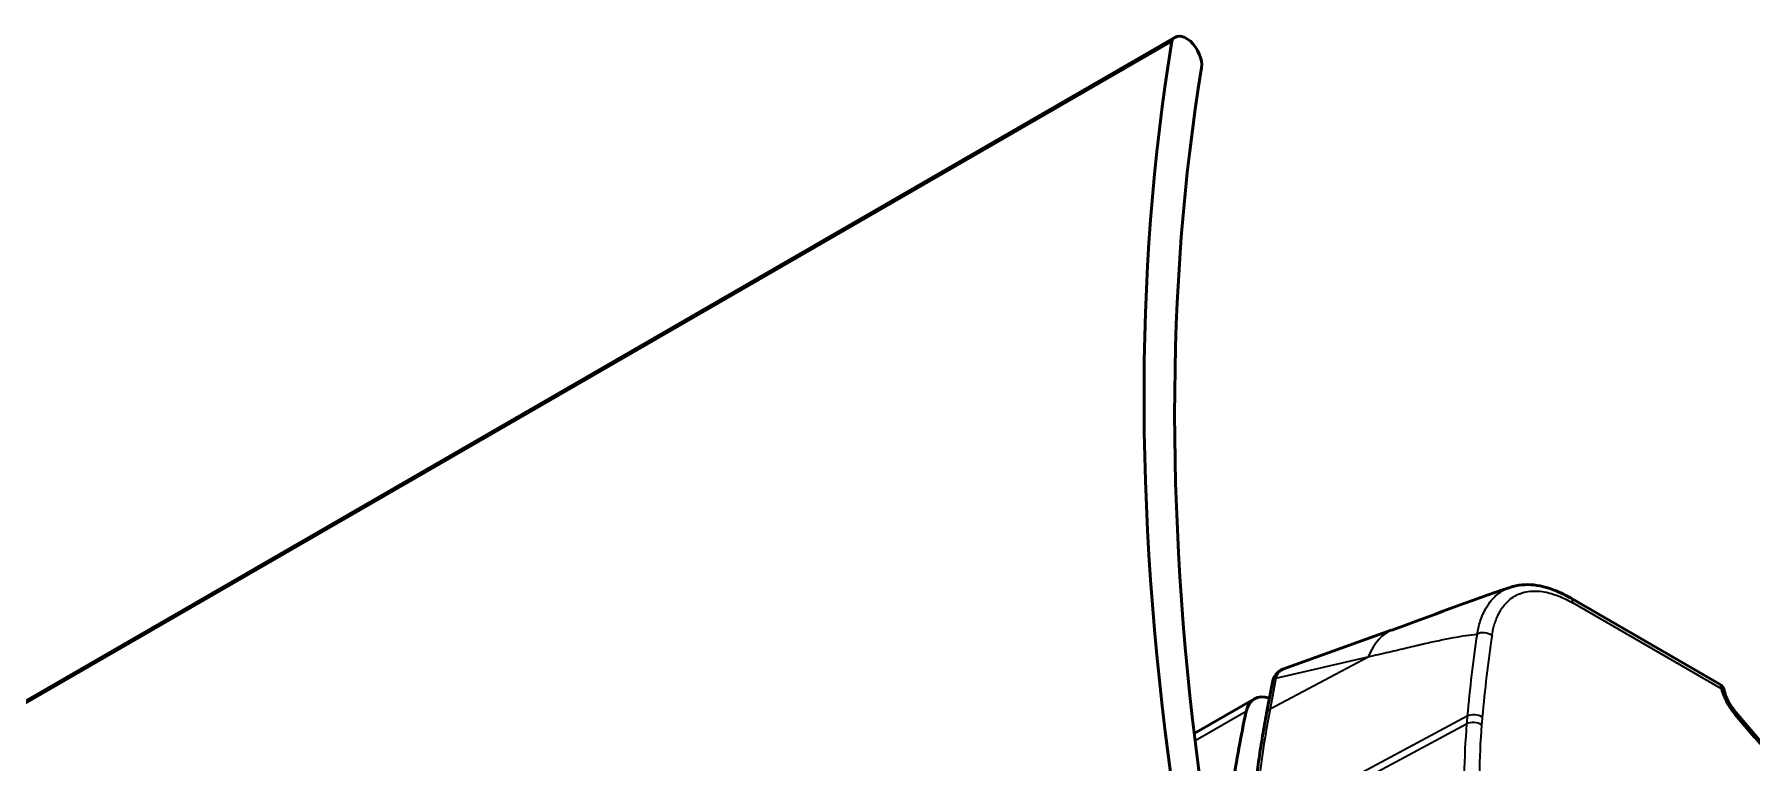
# Model space of a CAD drawing. Header units: millimetres. Extents: x 0 to 3000, y 0 to 3000.
# Drawn here: x 998.9 to 1078.3, y 967.5 to 1001.2 of the extents above; entities that cross this region are included whole.
import ezdxf

# ---------------------------------------------------------------- set-up
doc = ezdxf.new("R2010")
doc.units = ezdxf.units.MM
doc.layers.add('Visible (ANSI)', color=7, linetype='Continuous', lineweight=50)
doc.layers.add('Visible Narrow (ANSI)', color=7, linetype='Continuous', lineweight=35)

msp = doc.modelspace()

# ---------------------------------------------------------------- linework, layer by layer
at = {"layer": 'Visible (ANSI)'}
for p, q in [((1051.4966, 1000.8767), (345.804, 593.4449)), ((345.9632, 593.633), (1051.6558, 1001.0647)), ((1069.9166, 975.1423), (1076.7931, 971.1721)), ((1056.6308, 971.847), (1061.6289, 973.648)), ((1055.8758, 969.824), (1056.1399, 971.2352)), ((1052.5315, 968.8721), (1055.3108, 970.4767))]:
    msp.add_line(p, q, dxfattribs=at)
msp.add_arc((1076.5431, 970.7391), 0.5, 9.988324, 60, dxfattribs=at)
for centre, major_axis, ratio, start_param, end_param in [((1136.4786, 934.6832), (-61, 105.6551), 0.5773503, 0.612582, 0.9696159), ((1052.161, 1000.1896), (-0.5053, 0.8752), 0.5773503, 3.755865, 6.6919441), ((1136.4786, 934.6832), (60, -103.923), 0.5773503, 3.755865, 4.0991644), ((1056.3108, 968.7447), (-1, 1.7321), 0.5773503, 5.7156069, 6.8508101), ((1076.5431, 970.7391), (0.4924, 0.0867), 0.435709, 6.2830829, 6.2831848), ((1110.1625, 923.8935), (-40, 69.282), 0.5773503, 0.5676248, 0.626873)]:
    msp.add_ellipse(centre, major_axis=major_axis, ratio=ratio, start_param=start_param, end_param=end_param, dxfattribs=at)
for points in [[(1061.6653, 973.6618), (1063.4511, 974.3057), (1065.2343, 975.0004), (1067.1285, 975.634)], [(1067.1387, 975.6372), (1067.1389, 975.6373), (1067.1391, 975.6373), (1067.1393, 975.6374)]]:
    msp.add_open_spline(points, degree=3, dxfattribs=at)
for points, knots in [([(1067.1392, 975.6376), (1067.4751, 975.7497), (1067.8452, 975.7821), (1068.6102, 975.7011), (1069.0145, 975.5812), (1069.5813, 975.3256), (1069.7495, 975.2387), (1069.9166, 975.1423)], [0, 0, 0, 0, 0.1560407, 0.1560407, 0.31954189, 0.31954189, 0.38861001, 0.38861001, 0.38861001, 0.38861001]), ([(1056.1412, 971.2414), (1056.1634, 971.3562), (1056.2066, 971.4686), (1056.33, 971.6514), (1056.4076, 971.7274), (1056.5386, 971.8083), (1056.5838, 971.8301), (1056.6307, 971.847)], [0.000704594, 0.000704594, 0.000704594, 0.000704594, 0.039397809, 0.039397809, 0.073498158, 0.073498158, 0.089757286, 0.089757286, 0.089757286, 0.089757286]), ([(1077.0355, 970.8258), (1077.0415, 970.7919), (1077.0506, 970.754), (1077.0758, 970.6693), (1077.093, 970.6213), (1077.1419, 970.5011), (1077.1769, 970.4281), (1077.2708, 970.254), (1077.334, 970.1535), (1077.4488, 969.9911), (1077.499, 969.9257), (1077.5506, 969.8635)], [0, 0, 0, 0, 0.01327141, 0.01327141, 0.02918027, 0.02918027, 0.05336619, 0.05336619, 0.08857776, 0.08857776, 0.11372304, 0.11372304, 0.11372304, 0.11372304]), ([(1055.8758, 969.824), (1055.811, 969.4775), (1055.7492, 969.1286), (1055.6318, 968.4262), (1055.5762, 968.0727), (1055.4712, 967.361), (1055.4217, 967.0029), (1055.3291, 966.2821), (1055.2858, 965.9195), (1055.2055, 965.19), (1055.1685, 964.8231), (1055.1345, 964.4541)], [2.948977628, 2.948977628, 2.948977628, 2.948977628, 2.967399203, 2.967399203, 2.985820777, 2.985820777, 3.004242352, 3.004242352, 3.022663926, 3.022663926, 3.0410855, 3.0410855, 3.0410855, 3.0410855]), ([(1077.5506, 969.8635), (1079.3935, 967.64), (1081.3361, 965.5725), (1085.3422, 961.8319), (1087.4055, 960.159), (1091.5683, 957.2744), (1093.6676, 956.0627), (1097.8154, 954.1474), (1099.8637, 953.4438), (1103.8243, 952.5685), (1105.7363, 952.3967), (1107.5426, 952.4903)], [4.21347434, 4.21347434, 4.21347434, 4.21347434, 4.41303559, 4.41303559, 4.61259683, 4.61259683, 4.81215808, 4.81215808, 5.01171932, 5.01171932, 5.21128057, 5.21128057, 5.21128057, 5.21128057])]:
    msp.add_open_spline(points, degree=3, knots=knots, dxfattribs=at)
at = {"layer": 'Visible Narrow (ANSI)'}
for p, q in [((1076.8966, 970.9432), (1070.0201, 974.9134)), ((1056.0328, 970.0174), (1060.5632, 972.4258)), ((1056.297, 971.4286), (1060.5629, 972.4258)), ((1056.297, 971.4286), (1056.0328, 970.0174)), ((1054.93, 969.8947), (1052.5722, 968.5334)), ((1065.1471, 969.6759), (1056.3933, 964.9942)), ((1058.5433, 965.803), (1065.1169, 969.3201))]:
    msp.add_line(p, q, dxfattribs=at)
for centre, major_axis, ratio, start_param, end_param in [((1069.6666, 974.7092), (0.25, 0.433), 0.5773503, 5.4977871, 6.2831868), ((1061.9222, 970.5532), (0.1293, 3.1694), 0.5512722, 0.2208922, 0.9612773), ((1119.5639, 932.2027), (-38.6568, 66.9555), 0.5773503, 0.6244756, 0.6893217), ((1065.9377, 973.1989), (-0.4942, 0.0756), 0.6623991, 4.0216145, 5.5573831), ((1119.9051, 932.3997), (-38.4069, 66.5228), 0.5773503, 0.6244755, 0.6893217), ((1056.6314, 971.1432), (-0.4915, 0.092), 0.6771933, 5.5795923, 6.2831853), ((1076.5431, 970.7391), (0.25, 0.433), 0.5773503, 5.4978208, 6.2831853), ((1076.5431, 970.7391), (0.4924, 0.0867), 0.435709, 0, 0.6963234), ((1110.0179, 926.6914), (38.8925, -67.3638), 0.5773503, 3.7343758, 3.8264837), ((1056.3673, 969.732), (-0.4915, 0.092), 0.6771933, 5.5796096, 6.2831853), ((1077.1656, 969.5444), (0.385, 0.3191), 0.2307263, 5.6476455, 6.2831691), ((1092.9287, 950.3618), (-19.746, 34.2011), 0.5773503, 0.6953047, 0.7705176), ((1119.1535, 932.4853), (-38.3652, 66.4506), 0.5773503, 0.6893217, 0.6953047), ((1065.4564, 969.0731), (-0.4983, 0.0408), 0.6269539, 3.9762839, 5.5121736), ((1065.4864, 969.4266), (-0.4981, 0.0437), 0.6300721, 3.9798726, 5.5157623), ((1093.2699, 950.5588), (-19.4962, 33.7684), 0.5773503, 0.6953047, 0.7705129), ((1119.4947, 932.6823), (-38.1154, 66.0178), 0.5773503, 0.6893217, 0.6953047), ((1092.7209, 993.1863), (22.4658, -38.9118), 0.5773503, 4.9988725, 5.9966787)]:
    msp.add_ellipse(centre, major_axis=major_axis, ratio=ratio, start_param=start_param, end_param=end_param, dxfattribs=at)
for points, knots in [([(1065.601, 973.4729), (1065.6346, 973.6604), (1065.6795, 973.857), (1065.7492, 974.0694), (1065.819, 974.2818), (1065.9171, 974.507), (1066.0269, 974.6941), (1066.0627, 974.7553), (1066.0996, 974.8127), (1066.1376, 974.8672), (1066.2161, 974.9795), (1066.2997, 975.0795), (1066.3915, 975.1712), (1066.5277, 975.3074), (1066.6822, 975.4246), (1066.8574, 975.5171), (1066.9461, 975.564), (1067.0402, 975.6043), (1067.1387, 975.6372)], [0.00000001, 0.00000001, 0.00000001, 0.00000001, 0.125, 0.125, 0.125, 0.25, 0.25, 0.25, 0.29082809, 0.29082809, 0.29082809, 0.375, 0.375, 0.375, 0.5, 0.5, 0.5, 0.56323499, 0.56323499, 0.56323499, 0.56323499]), ([(1066.2912, 973.403), (1066.3038, 973.4855), (1066.3184, 973.5664), (1066.3352, 973.6455), (1066.3535, 973.7313), (1066.3744, 973.8149), (1066.3978, 973.8962), (1066.4237, 973.9859), (1066.4527, 974.0728), (1066.4849, 974.1565), (1066.5208, 974.2499), (1066.5606, 974.3392), (1066.6043, 974.4242), (1066.639, 974.4915), (1066.6761, 974.5561), (1066.7156, 974.6177), (1066.7322, 974.6434), (1066.7491, 974.6686), (1066.7665, 974.6933), (1066.8328, 974.7877), (1066.9053, 974.8745), (1066.9837, 974.9528), (1067.0704, 975.0395), (1067.1642, 975.1159), (1067.2647, 975.1813), (1067.3547, 975.2399), (1067.4499, 975.2896), (1067.5499, 975.3301), (1067.5666, 975.3368), (1067.5834, 975.3433), (1067.6003, 975.3496), (1067.7159, 975.3922), (1067.8376, 975.4229), (1067.9643, 975.4415), (1068.0834, 975.459), (1068.2069, 975.4657), (1068.334, 975.462), (1068.4518, 975.4585), (1068.5727, 975.446), (1068.6958, 975.4248), (1068.6986, 975.4243), (1068.7013, 975.4238), (1068.7041, 975.4233), (1068.8142, 975.404), (1068.926, 975.3777), (1069.0392, 975.3447), (1069.1436, 975.3142), (1069.2491, 975.2781), (1069.3553, 975.2365), (1069.4597, 975.1957), (1069.5649, 975.1497), (1069.6704, 975.0988), (1069.7866, 975.0428), (1069.9034, 974.9808), (1070.0201, 974.9134)], [0.00000542, 0.00000542, 0.00000542, 0.00000542, 0.04399822, 0.04399822, 0.04399822, 0.0917664, 0.0917664, 0.0917664, 0.1445171, 0.1445171, 0.1445171, 0.20337514, 0.20337514, 0.20337514, 0.25, 0.25, 0.25, 0.2694807, 0.2694807, 0.2694807, 0.34391143, 0.34391143, 0.34391143, 0.42626428, 0.42626428, 0.42626428, 0.5, 0.5, 0.5, 0.51230303, 0.51230303, 0.51230303, 0.59625968, 0.59625968, 0.59625968, 0.67517088, 0.67517088, 0.67517088, 0.74833799, 0.74833799, 0.74833799, 0.75, 0.75, 0.75, 0.81533565, 0.81533565, 0.81533565, 0.8755748, 0.8755748, 0.8755748, 0.934779, 0.934779, 0.934779, 1, 1, 1, 1]), ([(1060.5634, 972.4256), (1060.8943, 972.5003), (1061.5286, 972.6449), (1062.3944, 972.8533), (1063.1785, 973.0384), (1063.8825, 973.1893), (1064.5171, 973.3117), (1065.0941, 973.4175), (1065.4386, 973.4584), (1065.601, 973.4729)], [0, 0, 0, 0, 0.14285714, 0.28571429, 0.42857143, 0.57142857, 0.71428571, 0.85714286, 0.99999999, 0.99999999, 0.99999999, 0.99999999]), ([(1056.6307, 971.847), (1056.5985, 971.8354), (1056.5673, 971.8193), (1056.5383, 971.7995), (1056.5243, 971.7899), (1056.5107, 971.7794), (1056.4977, 971.7682), (1056.4588, 971.7346), (1056.4242, 971.6938), (1056.394, 971.6468), (1056.3896, 971.64), (1056.3853, 971.6331), (1056.3812, 971.6261), (1056.3466, 971.568), (1056.3184, 971.5014), (1056.297, 971.4287)], [0.49594915, 0.49594915, 0.49594915, 0.49594915, 0.6, 0.6, 0.6, 0.65025377, 0.65025377, 0.65025377, 0.8, 0.8, 0.8, 0.82157682, 0.82157682, 0.82157682, 0.99994485, 0.99994485, 0.99994485, 0.99994485]), ([(1077.5191, 969.7485), (1077.4684, 969.8113), (1077.4215, 969.8725), (1077.3784, 969.9314), (1077.3425, 969.9803), (1077.3093, 970.0277), (1077.2789, 970.0731), (1077.2485, 970.1185), (1077.221, 970.1621), (1077.1951, 970.2055), (1077.1634, 970.2585), (1077.1341, 970.3113), (1077.1055, 970.3676), (1077.0886, 970.401), (1077.0718, 970.4355), (1077.0556, 970.4704), (1077.022, 970.5426), (1076.9916, 970.6162), (1076.9672, 970.6829), (1076.9628, 970.6949), (1076.9586, 970.7068), (1076.9546, 970.7184), (1076.9258, 970.8021), (1076.9073, 970.8751), (1076.8966, 970.9432)], [0.00121608, 0.00121608, 0.00121608, 0.00121608, 0.13710194, 0.13710194, 0.13710194, 0.25, 0.25, 0.25, 0.36267155, 0.36267155, 0.36267155, 0.5, 0.5, 0.5, 0.58136978, 0.58136978, 0.58136978, 0.75, 0.75, 0.75, 0.78050582, 0.78050582, 0.78050582, 1, 1, 1, 1])]:
    msp.add_open_spline(points, degree=3, knots=knots, dxfattribs=at)

doc.saveas('drawing.dxf')
